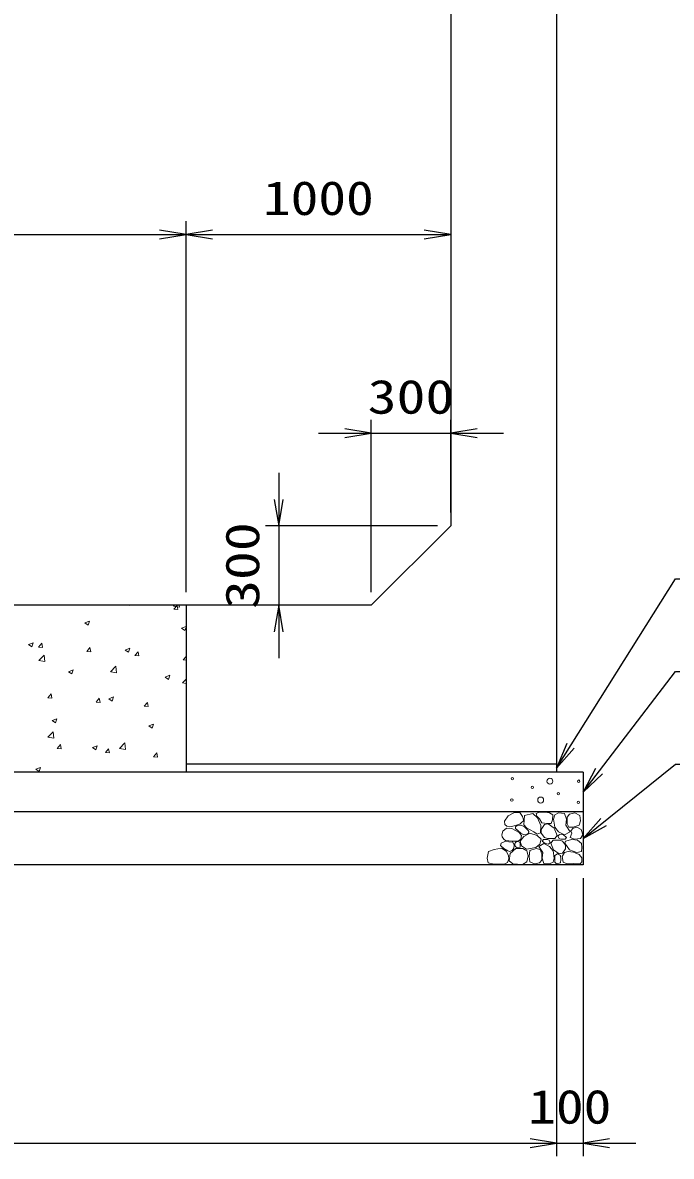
# Model space of a CAD drawing. Units: millimetres at full size. Extents: x 0 to 42050, y 0 to 29700.
# Drawn here: x 34908 to 37359, y 12170 to 16449 of the extents above; entities that cross this region are included whole.
import ezdxf
from ezdxf.enums import TextEntityAlignment as Align

# ---------------------------------------------------------------- set-up
doc = ezdxf.new("R2010")
doc.units = ezdxf.units.MM
for name, color, linetype, lineweight in [('D-DCR-HCHn', 4, 'Continuous', 9), ('D-STR-DIM', 7, 'Continuous', 25), ('D-STR-STRn', 1, 'Continuous', 25), ('D-STR-TXT', 7, 'Continuous', 25)]:
    doc.layers.add(name, color=color, linetype=linetype, lineweight=lineweight)
doc.styles.add('ＭＳ ゴシック', font='')
doc.styles.get('ＭＳ ゴシック').set_extended_font_data('MS Gothic')

# ---------------------------------------------------------------- blocks, each defined once
blk = doc.blocks.new('open_arrow')
at = {"color": 0, "linetype": 'Continuous', "lineweight": -2}
blk.add_lwpolyline([(7.5, 1.25), (0, 0), (7.5, -1.25)], dxfattribs=at)

msp = doc.modelspace()

# ---------------------------------------------------------------- linework, layer by layer
at = {"layer": 'D-DCR-HCHn'}
for p, q in [((35310.198, 14250), (35311.736, 14249.865)), ((35311.846, 14249.771), (35311.803, 14250)), ((35477.539, 14246.604), (35480.798, 14250)), ((35477.569, 14246.54), (35500.159, 14243.036)), ((35478.738, 14235.255), (35493.92, 14233.926)), ((35478.744, 14235.268), (35490.989, 14249.862)), ((35494.029, 14233.831), (35491.093, 14249.752)), ((35500.136, 14243.064), (35499.329, 14250)), ((35142.955, 14183.586), (35160.74, 14190.413)), ((35142.978, 14183.55), (35155.612, 14175.028)), ((35155.627, 14175.032), (35160.777, 14190.381)), ((35507.987, 14163.243), (35525, 14169.774)), ((35520.657, 14154.69), (35525, 14167.633)), ((35508.008, 14163.207), (35520.643, 14154.685)), ((34929.539, 14101.663), (34947.323, 14108.49)), ((34929.561, 14101.627), (34942.196, 14093.105)), ((34942.21, 14093.109), (34947.36, 14108.458)), ((34967.429, 14092.015), (34982.611, 14090.687)), ((34967.433, 14092.029), (34979.678, 14106.622)), ((34982.719, 14090.594), (34979.782, 14106.516)), ((35149.618, 14076.09), (35161.863, 14090.683)), ((35164.903, 14074.654), (35161.966, 14090.576)), ((35294.57, 14081.32), (35312.355, 14088.147)), ((35294.592, 14081.285), (35307.226, 14072.763)), ((35307.241, 14072.767), (35312.391, 14088.116)), ((34969.056, 14041.22), (34988.84, 14061.839)), ((34969.086, 14041.157), (34991.675, 14037.654)), ((34991.652, 14037.681), (34988.846, 14061.803)), ((35149.613, 14076.076), (35164.795, 14074.748)), ((35331.797, 14060.137), (35346.979, 14058.809)), ((35331.802, 14060.151), (35344.047, 14074.744)), ((35347.087, 14058.714), (35344.15, 14074.635)), ((35513.981, 14044.198), (35525, 14043.234)), ((35513.987, 14044.212), (35525, 14057.336)), ((35081.154, 13999.397), (35098.938, 14006.224)), ((35081.176, 13999.362), (35093.81, 13990.84)), ((35093.824, 13990.844), (35098.974, 14006.193)), ((35240.135, 13999.177), (35259.919, 14019.796)), ((35240.165, 13999.115), (35262.755, 13995.611)), ((35262.732, 13995.639), (35259.925, 14019.761)), ((35446.185, 13979.055), (35463.97, 13985.882)), ((35446.206, 13979.019), (35458.841, 13970.497)), ((35458.855, 13970.502), (35464.005, 13985.851)), ((35511.214, 13957.135), (35525, 13971.503)), ((35511.244, 13957.072), (35525, 13954.938)), ((35002.676, 13900.972), (35014.922, 13915.565)), ((35017.961, 13899.537), (35015.024, 13915.459)), ((35002.672, 13900.958), (35017.854, 13899.63)), ((35184.856, 13885.019), (35200.038, 13883.691)), ((35184.861, 13885.033), (35197.106, 13899.626)), ((35200.144, 13883.597), (35197.208, 13899.519)), ((35232.768, 13897.132), (35250.553, 13903.959)), ((35232.79, 13897.097), (35245.424, 13888.575)), ((35245.439, 13888.579), (35250.589, 13903.928)), ((35367.04, 13869.08), (35382.222, 13867.752)), ((35367.046, 13869.094), (35379.291, 13883.687)), ((35382.328, 13867.657), (35379.391, 13883.578)), ((35019.352, 13815.209), (35037.137, 13822.036)), ((35019.373, 13815.174), (35032.008, 13806.652)), ((35032.022, 13806.656), (35037.172, 13822.005)), ((35384.383, 13794.866), (35402.168, 13801.693)), ((35384.404, 13794.832), (35397.039, 13786.309)), ((35397.053, 13786.314), (35402.203, 13801.663)), ((35002.731, 13751.751), (35022.515, 13772.37)), ((35002.76, 13751.689), (35025.35, 13748.186)), ((35025.327, 13748.213), (35022.521, 13772.335)), ((35037.915, 13709.902), (35053.097, 13708.574)), ((35037.92, 13709.915), (35050.165, 13724.508)), ((35053.202, 13708.48), (35050.265, 13724.402)), ((35170.967, 13712.943), (35188.752, 13719.77)), ((35170.988, 13712.909), (35183.622, 13704.387)), ((35183.636, 13704.391), (35188.787, 13719.74)), ((35220.105, 13693.976), (35232.35, 13708.569)), ((35235.386, 13692.54), (35232.449, 13708.462)), ((35273.81, 13709.709), (35293.594, 13730.328)), ((35273.839, 13709.647), (35296.429, 13706.143)), ((35296.406, 13706.171), (35293.6, 13730.293)), ((35220.099, 13693.963), (35235.281, 13692.634)), ((35402.283, 13678.024), (35417.465, 13676.695)), ((35402.289, 13678.037), (35414.534, 13692.63)), ((35417.57, 13676.6), (35414.633, 13692.521)), ((34957.55, 13631.021), (34975.335, 13637.847)), ((34957.571, 13630.986), (34970.206, 13622.464)), ((34970.22, 13622.468), (34975.37, 13637.817))]:
    msp.add_line(p, q, dxfattribs=at)
for points in [[(36792.988, 13429.601), (36799.036, 13435.086), (36800.103, 13440.792), (36796.586, 13453.305), (36786.29, 13467.61), (36763.996, 13466.105), (36742.429, 13455.811), (36727.805, 13435.597), (36729.979, 13422.456), (36736.98, 13415.716), (36748.231, 13413.215), (36764.489, 13417.483), (36785.711, 13424.481)], [(36851.553, 13386.214), (36864.311, 13390.569), (36865.575, 13418.678), (36852.488, 13447.359), (36835.552, 13463.536), (36803.597, 13457.032), (36800.867, 13421.913), (36811.184, 13409.876), (36839.261, 13394.301)], [(36955.31, 13463.906), (36962.244, 13443.102), (36959.933, 13419.988), (36976.113, 13394.562), (36955.31, 13383.005), (36932.195, 13394.562), (36918.327, 13413.053), (36913.704, 13443.102), (36918.327, 13459.283), (36932.195, 13466.217)], [(36973.802, 13461.594), (36994.605, 13466.217), (37013.096, 13456.971), (37015.408, 13436.168), (37010.785, 13419.988), (36987.67, 13413.053), (36971.49, 13413.053), (36964.556, 13424.611), (36964.556, 13450.037)], [(36731.628, 13361.832), (36726.312, 13366.874), (36719.524, 13375.68), (36717.855, 13383.275), (36721.856, 13397.685), (36735.912, 13408.67), (36756.093, 13407.89), (36783.302, 13393.001), (36792.914, 13380.757), (36789.848, 13366.784), (36780.222, 13360.04), (36771.401, 13359.145), (36757.637, 13359.524), (36744.192, 13361.002)], [(36820.202, 13395.711), (36818.546, 13389.566), (36812.989, 13385.193), (36800.81, 13383.302), (36789.695, 13389.802), (36779.408, 13399.138), (36770.142, 13407.333), (36770.365, 13413.462), (36776.264, 13418.875), (36790.797, 13420.356), (36803.53, 13414.383), (36812.989, 13405.165), (36817.719, 13400.556)], [(36916.015, 13408.431), (36927.573, 13380.693), (36918.327, 13369.136), (36890.589, 13369.136), (36879.032, 13373.759), (36867.475, 13389.939), (36867.475, 13403.808), (36879.032, 13422.299), (36892.901, 13424.611)], [(37017.719, 13403.808), (37024.654, 13383.005), (37015.408, 13369.136), (36992.293, 13366.824), (36976.512, 13373.599), (36983.048, 13389.939), (36978.425, 13399.185), (36987.67, 13408.431), (37001.539, 13413.053)], [(36747.403, 13320.331), (36757.105, 13325.079), (36764.11, 13333.822), (36764.281, 13345.084), (36760.058, 13355.627), (36744.811, 13357.625), (36729.946, 13358.018), (36715.519, 13352.512), (36713.151, 13343.273), (36725.46, 13332.195), (36740.445, 13323.15)], [(36775.029, 13335.265), (36770.817, 13338.446), (36767.314, 13343.505), (36767.19, 13350.431), (36771.586, 13356.067), (36779.231, 13357.977), (36785.644, 13356.179), (36787.296, 13350.442), (36788.104, 13344.835), (36787.119, 13337.456), (36781.025, 13334.127)], [(36811.797, 13329.532), (36847.171, 13336.129), (36862.218, 13348.266), (36866.97, 13367.263), (36852.287, 13381.629), (36823.677, 13389.69), (36802.03, 13376.761), (36788.039, 13359.347), (36791.998, 13341.67)], [(36881.815, 13350.551), (36871.114, 13359.112), (36875.394, 13365.533), (36890.376, 13365.533), (36896.796, 13363.393), (36901.077, 13354.832), (36894.656, 13348.411)], [(36913.918, 13327.009), (36903.217, 13352.692), (36911.778, 13363.393), (36937.461, 13363.393), (36948.162, 13359.112), (36958.863, 13344.131), (36958.863, 13331.289), (36948.162, 13314.167), (36935.321, 13312.027)], [(36950.687, 13383.005), (36962.244, 13373.759), (36957.621, 13366.824), (36941.441, 13366.824), (36934.507, 13369.136), (36929.884, 13378.382), (36936.818, 13385.316)], [(36973.845, 13327.009), (36956.723, 13352.692), (36958.863, 13359.112), (36982.406, 13365.533), (37003.808, 13363.393), (37018.79, 13350.551), (37020.93, 13335.57), (37018.79, 13320.588), (37001.668, 13316.308)], [(36715.028, 13272.493), (36730.163, 13274.274), (36740.134, 13279.787), (36744.165, 13292.722), (36744.055, 13304.963), (36734.828, 13321.678), (36716.758, 13332.822), (36689.269, 13328.403), (36667.547, 13320.334), (36662.357, 13296.125), (36666.97, 13278.257), (36688.116, 13272.877)], [(36812.648, 13323.637), (36797.694, 13332.556), (36771.56, 13332.292), (36750.07, 13313.525), (36746.357, 13284.899), (36760.147, 13274.245), (36796.902, 13271.871), (36813.269, 13281.633), (36817.828, 13304.06)], [(36860.412, 13277.783), (36841.15, 13273.503), (36824.028, 13282.064), (36821.888, 13301.326), (36824.032, 13324.878), (36847.571, 13332.327), (36862.553, 13328.603), (36868.973, 13312.027), (36868.973, 13288.484)], [(36877.534, 13275.643), (36871.114, 13294.905), (36873.254, 13316.308), (36858.272, 13339.85), (36877.534, 13350.551), (36898.937, 13339.85), (36911.778, 13322.728), (36916.059, 13294.905), (36911.778, 13279.924), (36898.937, 13273.503)], [(36918.199, 13279.924), (36918.199, 13305.606), (36928.9, 13312.027), (36939.601, 13305.606), (36941.741, 13290.625), (36939.601, 13277.783), (36924.619, 13273.503)], [(36965.284, 13273.503), (36950.302, 13279.924), (36946.022, 13301.326), (36954.583, 13316.308), (36969.565, 13320.588), (36988.827, 13318.448), (37010.229, 13309.887), (37020.93, 13297.045), (37020.93, 13282.064), (37014.51, 13273.503), (36988.827, 13275.643)]]:
    msp.add_lwpolyline(points, close=True, dxfattribs=at)
msp.add_lwpolyline([(36881.568, 13468.547), (36898.907, 13466.446), (36910.742, 13458.701), (36910.374, 13439.819), (36904.486, 13426.087), (36889.975, 13426.185), (36869.893, 13429.153), (36860.201, 13443.689), (36850.918, 13453.492), (36848.116, 13464.345), (36860.901, 13468.547), (36881.918, 13468.547)], dxfattribs=at)
for centre, radius in [((36757.803, 13595.221), 4.5), ((36833.437, 13562.459), 4.5), ((36899.996, 13586.145), 11.25), ((37008.909, 13586.145), 4.5), ((36865.004, 13514.955), 11.25), ((36931.563, 13538.641), 4.5), ((36756.091, 13514.955), 4.5), ((37007.197, 13505.879), 4.5)]:
    msp.add_circle(centre, radius, dxfattribs=at)
at = {"layer": 'D-STR-DIM'}
for p, q in [((35525, 14300), (35525, 15700)), ((35525, 14300), (35525, 15700)), ((31525, 15650), (35525, 15650)), ((35525, 15650), (36525, 15650)), ((36225, 14300), (36225, 14950)), ((36525, 14600), (36525, 14950)), ((36025, 14900), (36725, 14900)), ((35875, 14750), (35875, 14050)), ((36475, 14550), (35825, 14550)), ((36175, 14250), (35825, 14250)), ((36925, 13220), (36925, 12170)), ((36925, 13220), (36925, 12170)), ((37025, 13220), (37025, 12170)), ((30125, 12220), (36925, 12220)), ((36725, 12220), (37225, 12220))]:
    msp.add_line(p, q, dxfattribs=at)
at = {"layer": 'D-STR-STRn'}
for p, q in [((36925, 19700), (36925, 13650)), ((36525, 18950), (36525, 14550)), ((36525, 14550), (36225, 14250)), ((36225, 14250), (30825, 14250)), ((35525, 14250), (35525, 13620)), ((37025, 13620), (30025, 13620)), ((36925, 13650), (35525, 13650)), ((36925, 13650), (36925, 13620)), ((37025, 13620), (37025, 13270)), ((37025, 13470), (30025, 13470)), ((37025, 13270), (30025, 13270))]:
    msp.add_line(p, q, dxfattribs=at)
at = {"layer": 'D-STR-TXT'}
for points in [[(36925, 13635), (37375, 14350), (37475, 14350), (40008.756, 14350)], [(37025, 13545), (37375, 14000), (37475, 14000), (39326.523, 14000)], [(37025, 13370), (37375, 13650), (37475, 13650), (38139.721, 13650)]]:
    msp.add_lwpolyline(points, dxfattribs=at)

# ---------------------------------------------------------------- block references
at = {"layer": 'D-STR-DIM', "xscale": 13.3, "yscale": 13.3}
for p, rotation in [((35525, 15650), 180), ((36525, 15650), 180), ((36225, 14900), 180), ((35875, 14550), 90), ((35875, 14250), 270), ((36925, 12220), 180), ((36925, 12220), 180)]:
    msp.add_blockref('open_arrow', p, dxfattribs=dict(at, rotation=rotation))
for p in [(35525, 15650), (36525, 14900), (37025, 12220)]:
    msp.add_blockref('open_arrow', p, dxfattribs=at)
at = {"layer": 'D-STR-TXT', "xscale": 13.3, "yscale": 13.3}
for p, rotation in [((36925, 13635), 57.8), ((37025, 13545), 52.4), ((37025, 13370), 38.7)]:
    msp.add_blockref('open_arrow', p, dxfattribs=dict(at, rotation=rotation))

# ---------------------------------------------------------------- texts
at = {"layer": 'D-STR-DIM', "style": 'ＭＳ ゴシック'}
for s, width, p in [('1000', 1.2, (36025, 15787.5)), ('300', 1.25, (36375, 15037.5)), ('100', 1.2, (36975, 12357.5))]:
    msp.add_text(s, height=128.3, dxfattribs=dict(at, width=width)).set_placement(p, align=Align.MIDDLE_CENTER)
at = {"layer": 'D-STR-DIM', "style": 'ＭＳ ゴシック', "width": 1.25}
msp.add_text('300', height=128.3, rotation=90, dxfattribs=at).set_placement((35737.5, 14400), align=Align.MIDDLE_CENTER)

doc.saveas('drawing.dxf')
